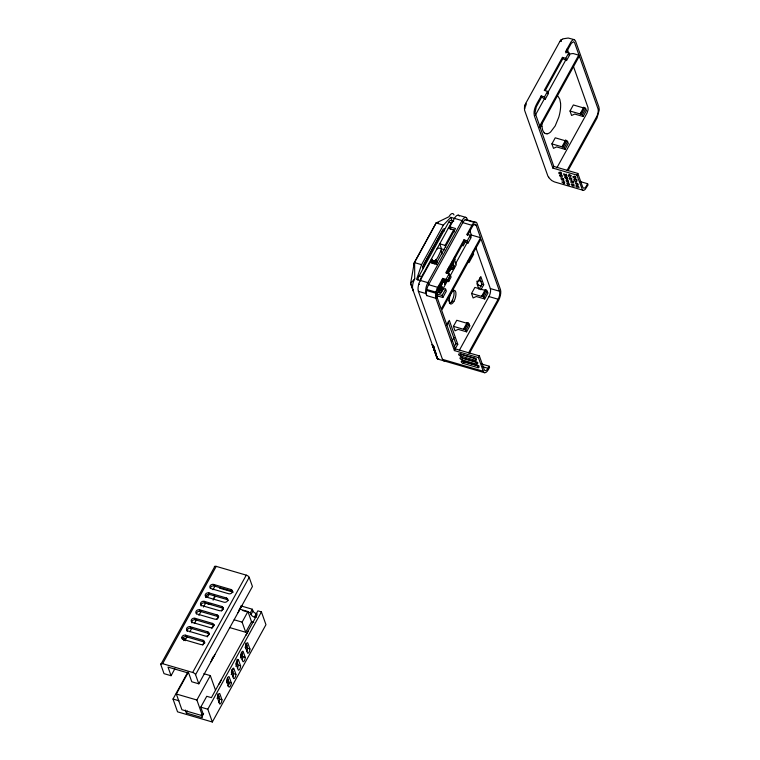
<?xml version="1.0" encoding="UTF-8"?>
<svg xmlns="http://www.w3.org/2000/svg" width="760" height="760" viewBox="0 0 760 760"><rect width="100%" height="100%" fill="white"/><g stroke="black" fill="none" stroke-linecap="round" stroke-linejoin="round"><path stroke-width="1.14" d="M525.758 104.652L525.768 103.341L559.958 41.287L561.364 39.539L562.637 39.358M445.664 281.647L445.749 280.763M548.891 177.184L547.95 176.254L524.581 110.247L524.505 107.027L525.768 103.341L525.872 104.794M439.669 289.455C439.536 292.809 442.538 289.512 442.187 287.802C442.842 282.71 436.838 290.32 441.455 290.026M449.54 275.557L449.245 274.408L449.445 275.291M446.234 281.922C444.913 281.342 446.405 280.659 445.18 282.188C446.101 284.743 444.609 281.618 444.78 282.91M441.911 281.361L441.294 282.492L441.902 284.126L442.538 282.967L441.997 281.428M442.073 281.666L441.455 282.796M442.538 282.986L441.921 282.824L441.256 283.936L441.864 284.116L442.453 282.729L441.845 283.879M432.649 262.856L431.566 258.666L451.202 222.984A4.494 1.805 -73.7 0 1 453.33 221.198M438.13 288.202C438.149 290.301 438.976 285.466 438.197 287.841M440.439 286.349L440.353 285.351C436.658 288.163 441.009 284.326 438.397 288.895C438.491 288.03 440.202 287.09 439.356 288.819C441.056 285.969 438.339 289.227 440.42 285.551L440.439 286.349L439.489 286.178M440.202 285.541L440.99 285.779C441.674 283.736 441.104 286.339 439.888 286.111M451.402 263.445L452.533 263.748L452.589 264.983L452.333 264.204L454.793 259.331L454.347 257.925M481.488 363.964L489.136 366.197L489.573 367.422L488.404 369.531A8.151 3.268 -73.7 0 1 483.284 371.279L478.439 357.599L454.404 350.578L435.888 298.281L426.712 295.602A8.094 3.24 -73.7 0 1 426.597 290.51L426.797 289.493A8.094 3.24 -73.7 0 1 428.592 284.687L462.783 222.632A8.094 3.24 -73.7 0 1 465.243 219.716L465.728 219.488A8.094 3.24 -73.7 0 1 467.362 219.887M435.888 298.281A8.094 3.24 -73.7 0 1 435.765 293.189L435.974 292.173A8.094 3.24 -73.7 0 1 437.76 287.365L442.7 278.407L446.015 279.376L446.813 281.618L443.127 279.632L442.7 278.407M438.416 222.832L436.126 222.975L414.627 262.371L413.962 265.544L414.314 262.551L436.126 222.975L448.913 216.761A8.094 3.24 -73.7 0 1 453.492 214.016L453.967 214.947M422.788 268.118L423.453 264.955L443.08 229.33L444.59 228.551M442.491 281.808L443.716 282.14L444.315 281.058L441.921 280.183L443.251 280.82L443.821 279.699M449.673 270.512C449.74 272.707 447.801 271.681 449.264 269.144M450.452 267.083C449.426 270.617 450.519 265.544 450.841 268.432L450.433 269.772L449.873 268.128L450.452 267.083L449.255 266.694M446.158 281.894L446.804 280.924M467.172 218.823A8.094 3.24 -73.7 0 0 462.061 220.6L450.784 217.312L443.374 225.093L421.572 264.67L416.594 279.357L427.87 282.653L428.592 284.687L437.76 287.365M445.588 281.618L445.712 282.045M446.452 281.533L446.053 281.817L446.443 280.801M442.956 280.459C441.18 282.255 444.799 281.827 444.134 280.801C443.992 278.046 442.349 281.019 443.688 282.15M183.663 640.642L184.766 638.609L181.602 637.688M209.18 594.311L208.078 596.343L205.96 595.726M213.094 600.153L214.757 597.122L214.054 595.146M211.565 659.822L213.427 656.431M239.058 609.919L240.92 606.528M210.966 661.741L214.871 654.635M237.994 612.693L241.898 605.587M431.566 259.806C436.306 264.518 439.299 253.108 440.952 250.857A2.508 2.004 -19.5 0 0 439.85 248.244A2.508 2.004 -19.5 0 0 436.563 249.546M468.521 352.972L498.132 299.24A5.938 2.375 -73.7 0 0 499.51 291.232L480.985 238.934L441.674 310.298L455.335 348.887L479.37 355.908L484.215 369.588A5.994 2.403 -73.7 0 0 487.986 368.305L489.136 366.197M160.787 664.515L214.405 567.207A2.698 1.197 28.9 0 1 216.239 566.371L246.278 575.149A2.698 1.197 28.9 0 1 249.194 577.372L252.434 586.511L198.816 683.819L191.776 681.767L188.718 673.132L168.007 667.081L171.066 675.707L164.027 673.654L160.787 664.515A2.698 1.197 28.9 0 1 162.621 663.689L216.239 566.371M185.269 640.053L186.969 636.966M189.81 631.807L192.09 627.684M194.361 623.561L196.631 619.438M198.901 615.315L201.181 611.192M203.452 607.069L205.722 602.946M171.066 675.707L174.866 668.8M254.41 617.12L257.858 610.85L261.421 611.895L265.952 624.692L212.334 722L177.545 711.835L173.014 699.038L187.843 672.125M202.673 645.202L204.383 642.105M207.233 636.928L208.952 633.821M211.802 628.644L214.082 624.501M216.932 619.324L218.642 616.217M221.493 611.04L223.212 607.933M203.594 713.697L202.464 715.749L181.906 709.736L176.329 694.003L188.1 672.647M162.621 663.689L192.669 672.467L246.278 575.149M198.816 683.819L195.576 674.681L249.194 577.372M422.55 267.092L440.857 233.861A7.429 2.973 -73.7 0 1 444.381 230.916M417.905 280.165A4.494 1.805 -73.7 0 1 419.14 275.842L448.666 222.243A4.494 1.805 -73.7 0 1 451.212 220.723M420.441 280.896A4.494 1.805 -73.7 0 1 421.667 276.573L431.566 258.666L433.371 263.729M450.537 228.95L449.787 226.841L454.452 218.376A8.094 3.24 -73.7 0 1 459.325 216.059M201.324 714.723L202.388 717.725L186.418 713.061L187.501 711.084M445.816 247.418L445.094 245.385L453.644 229.871L448.267 228.304M202.464 715.749L196.887 700.007L210.33 675.611L203.841 673.711M229.891 627.646L245.708 632.263L242.107 622.117L247.94 611.534L240.027 609.225M256.49 616.939A3.144 1.396 28.9 0 1 253.669 616.854A3.144 1.396 28.9 0 1 251.009 614.536L250.382 612.76L252.329 609.235L240.863 605.881M251.009 614.536L252.956 611.011L252.329 609.235M203.338 714.409L200.763 707.151L206.748 696.293L211.413 697.651L257.108 614.726L255.92 614.375L256.548 616.16M245.708 632.263L251.531 621.689L247.94 611.534M541.177 95.94L541.605 97.156L545.29 99.142L544.492 96.909L541.177 95.94C538.156 101.935 532.627 108.528 534.365 115.814L552.881 168.102L576.916 175.132L582.445 189.943M562.428 57.37L562.856 58.587L566.542 60.572L565.744 58.339L562.428 57.37L544.245 90.373L547.561 91.343L548.359 93.575L545.29 99.142M541.605 97.156L536.246 106.979L535.04 112.698L553.812 166.421L552.881 168.102M545.243 90.554L562.856 58.587M565.924 53.02L571.32 43.301L573.677 41.714L574.607 42.759L597.987 108.756A5.928 2.375 -73.7 0 1 596.609 116.764L566.998 170.506M218.956 684.285L221.293 680.058M245.983 635.246L248.311 631.009M463.952 239.837L464.379 241.062L468.065 243.048L467.267 240.815L463.952 239.837L445.769 272.84L449.084 273.809L449.882 276.041L446.813 281.618M443.127 279.632L438.197 288.581A5.938 2.375 -73.7 0 0 436.82 296.59L441.237 309.082L480.558 237.718L476.13 225.226A5.938 2.375 -73.7 0 0 472.387 226.537L467.447 235.486L467.02 234.27L471.95 225.311A8.094 3.24 -73.7 0 1 474.411 222.395L474.895 222.167A8.094 3.24 -73.7 0 1 477.071 223.535L500.441 289.541A8.094 3.24 -73.7 0 1 498.56 300.456L469.519 353.162M446.766 273.03L464.379 241.062M453.549 261.915C454.271 264.404 449.901 264.385 451.601 264.147M448.799 270.57L449.293 269.183M544.492 96.909L547.561 91.343M565.744 58.339L568.812 52.772L565.497 51.803L570.997 41.904A8.16 3.268 -73.7 0 1 574.436 39.672L575.548 41.068L598.918 107.065L599.269 109.829L597.037 117.99L567.995 170.686M448.818 270.55L449.084 269.125L450.404 269.791M212.334 722L207.803 709.203L261.421 611.895M440.676 286.339L440.99 285.779M453.577 261.953L453.844 262.703C445.949 276.013 460.17 264.964 451.392 264.632M465.642 241.291L463.058 245.993L462.337 243.96M535.211 115.472L544.568 98.486M547.38 93.385L566.2 59.223M569.183 53.618L569.649 54.929L568.812 52.772M437.066 293.997L438.235 291.878L441.075 292.714L443.726 288.572L445.626 289.123L446.338 291.156L442.842 297.502L437.788 296.02L437.066 293.997L442.13 295.469L442.842 297.502M569.297 54.91L567.207 48.839M566.542 60.572L569.649 54.929L568.499 54.682M446.015 279.376L449.084 273.809M467.267 240.815L470.335 235.239L467.02 234.27M444.885 284.373L444.514 283.005L444.999 284.164M444.704 282.891L445.417 281.533M449.483 275.395L449.331 274.426M436.639 298.101L437.788 296.02M455.449 263.957L467.4 242.269M470.25 237.101L471.39 235.039L469.889 230.812M446.889 280.772L446.32 279.927M217.084 698.535L218.804 695.409M226.774 680.922A2.926 1.168 -73.7 0 1 227.582 677.797A2.926 1.168 -73.7 0 1 229.111 676.694L231.268 682.784A2.926 1.168 -73.7 0 1 230.46 685.919A2.926 1.168 -73.7 0 1 228.931 687.021L226.774 680.922L227.971 678.775M231.439 672.467A2.926 1.168 -73.7 0 1 232.246 669.332A2.926 1.168 -73.7 0 1 233.766 668.23L235.923 674.329A2.926 1.168 -73.7 0 1 235.125 677.454A2.926 1.168 -73.7 0 1 233.595 678.556L231.439 672.467L233.13 669.417M235.989 664.221L237.709 661.105M240.578 655.908L242.288 652.783M245.157 647.586L246.876 644.47M468.065 243.048L471.133 237.471L470.335 235.239M440.562 293.322L447.298 281.067M450.11 275.966L456.294 264.736L454.024 258.305M448.409 274.854L450.519 275.471L448.02 279.974L448.59 281.608L445.103 280.478L444.742 279.462M218.025 698.506L219.165 696.426M226.613 682.917L228.332 679.792M231.192 674.595L232.911 671.479M235.78 666.283L237.5 663.157M240.359 657.961L242.649 653.799M245.518 648.603L247.237 645.487M448.59 281.608L451.088 277.096L450.519 275.471M442.13 295.469L445.626 289.123M228.266 685.586L229.377 683.563M578.721 55.157L539.4 126.521L539.837 127.746L579.158 56.383L578.721 55.157L573.154 53.532L569.05 54.036M469.452 258.713L470.487 256.832M451.535 302.442L452.647 300.428M446.595 325.318L449.312 320.378L457.767 344.242L455.041 349.182M551.903 143.877L562.505 146.975L562.248 146.262L565.592 140.201L566.694 140.524L568.385 143.298L565.05 149.359L556.662 146.908L553.489 148.343L551.903 143.877L555.246 137.816L565.839 140.913L564.727 142.927M570.01 111.017L573.353 104.956L583.946 108.053L583.689 107.34L584.801 107.663L586.492 110.438L583.148 116.498L574.769 114.047L571.596 115.482L570.01 111.017L580.602 114.114L581.714 112.09M453.425 326.344L456.769 320.283L467.362 323.38L467.115 322.667L468.217 322.99L469.917 325.764L466.573 331.825L458.185 329.374L455.012 330.819L453.425 326.344L464.027 329.441L463.771 328.728L467.115 322.667M471.533 293.493L474.876 287.423L485.469 290.519L485.222 289.807L486.324 290.13L488.015 292.904L484.68 298.965L476.292 296.514L473.119 297.958L471.533 293.493L482.125 296.58L481.878 295.877L485.222 289.807M479.037 289.237L481.811 284.202L479.626 278.046M451.849 341.449L454.024 337.488M480.938 289.798L483.712 284.762L480.805 276.545L476.919 283.594L478.733 288.733M580.602 114.114L580.355 113.401L583.689 107.34M562.505 146.975L563.616 144.951M565.05 149.359L563.35 146.585L566.694 140.524M583.148 116.498L581.457 113.724L584.801 107.663M454.233 346.655L455.867 343.691L448.181 321.993M465.139 327.417L466.811 324.387M482.685 295.573L483.797 293.55M564.404 147.525L567.739 141.464M582.502 114.674L585.846 108.604M466.573 331.825L464.873 329.051L468.217 322.99M484.68 298.965L482.98 296.201L486.324 290.13M454.404 350.578L455.335 348.887M465.927 330.001L469.262 323.931M484.025 297.141L487.369 291.08M556.861 167.836L587.062 113.031L588.126 109.677L588.003 107.549L573.344 66.158M459.353 350.293L488.956 296.552A5.938 2.375 -73.7 0 0 490.333 288.553L475.76 247.38M460.588 356.022L461.519 354.331L476.073 358.587L475.142 360.278L460.588 356.022A1.795 0.798 28.9 0 1 458.641 354.549A1.795 0.798 28.9 0 1 459.866 353.998L474.42 358.245A1.795 0.798 28.9 0 1 476.216 359.442L476.397 359.974A1.795 0.798 28.9 0 1 475.142 360.278M461.928 359.812L476.482 364.069A1.795 0.798 28.9 0 0 477.745 363.764L477.555 363.242A1.795 0.798 28.9 0 0 475.76 362.035L461.206 357.789A1.795 0.798 28.9 0 0 459.99 358.34A1.795 0.798 28.9 0 0 461.928 359.812L462.859 358.122A1.795 0.798 28.9 0 1 461.633 357.504M565.611 175.845L566.361 175.664L566.019 174.695L563.587 173.812L564.072 175.17L565.611 175.845L566.542 174.163M463.191 363.375L477.736 367.622A1.795 0.798 28.9 0 0 478.999 367.317L478.819 366.795A1.795 0.798 28.9 0 0 477.023 365.588L462.469 361.342A1.795 0.798 28.9 0 0 461.244 361.893A1.795 0.798 28.9 0 0 463.191 363.375L464.123 361.684L478.667 365.93A1.795 0.798 28.9 0 0 479.066 366.016M576.916 175.132L577.847 173.441L553.812 166.421M478.439 357.599L479.37 355.908M476.482 364.069L477.413 362.377A1.795 0.798 28.9 0 0 477.812 362.463M477.736 367.622L478.667 365.93M579.966 181.498L587.613 183.73L586.454 185.839A5.928 2.375 -73.7 0 1 584.525 188.052L583.642 188.204L582.702 187.15L577.847 173.441M212.999 589.712L215.251 585.646M451.335 264.594L452.817 264.556L451.63 264.214M524.352 108.841L524.998 108.091M414.627 262.371L414.722 278.815L410.609 283.356L413.383 291.251M449.853 268.147L448.637 267.815M441.132 283.67L441.845 284.069M213.987 597.464L214.757 597.122M210.891 604.19L207.955 603.915M451.659 262.874L452.779 262.988L452.276 261.687M547.133 133.827L547.979 133.618A19.646 7.875 -73.7 0 0 550.686 131.907L555.189 125.922L558.752 117.278A19.646 7.875 -73.7 0 0 560.072 111.672L560.348 109.839A19.75 7.913 -73.7 0 0 560.557 103.132M562.751 38.874L568.223 38.038L574.427 39.681M439.109 359.138L437.827 359.024L436.933 357.76L410.609 283.356L414.314 262.551L421.572 264.67M564.1 183.607L564.746 182.732A1.672 0.75 28.9 0 0 563.445 181.735L561.858 182.001L564.1 183.607L563.531 183.445M448.087 268.802L450.319 269.392L449.084 269.125M448.751 270.579L447.555 270.18L448.01 271.225L449.084 271.538L448.048 271.558L449.217 271.899L448.713 270.247M443.536 281.789L442.367 281.495M442.491 282.995L441.902 282.777M451.753 262.846L452.779 262.988M577.267 179.977L576.327 179.75M559.958 41.287L560.851 41.496M571.283 175.541L570.114 175.114M453.834 259.055L454.793 259.331M525.683 106.087L524.998 105.098L525.531 105.251M451.155 268.66L452.912 269.078M449.91 268.46L448.742 268.118L449.863 270.826M452.779 269.22L451.022 268.669M450.908 268.897L452.656 269.334M450.651 269.03L452.533 269.43M477.47 284.886L481.593 286.083M445.797 281.209L445.835 281.713M445.18 282.188L445.426 283.394M440.125 285.342L441.389 285.637M440.458 287.565L442.139 288.059M440.43 287.698L442.12 288.192M440.401 287.831L442.063 288.448M440.344 288.087L442.026 288.581M440.306 288.22L441.997 288.705M440.268 288.344L441.959 288.838M440.23 288.477L441.911 288.962M440.135 288.724L441.873 289.094M440.087 288.848L441.778 289.341M440.04 288.971L441.731 289.465M439.992 289.085L441.674 289.579M439.878 289.313L441.626 289.693M437.219 288.705L438.178 288.876M439.822 289.427L441.512 289.911M439.651 289.731L441.398 290.12M439.584 289.826L441.275 290.31M439.46 289.997L441.208 290.405M439.337 290.149L441.085 290.567M439.27 290.216L440.962 290.7M547.247 93.252L548.359 93.575M580.355 113.401L581.457 113.724M562.248 146.262L563.35 146.585M582.882 190.218L554.392 181.897L551.693 180.519L548.539 177.431M458.289 215.166L465.899 217.388M465.728 219.488L474.895 222.167M465.243 219.716L474.411 222.395M474.097 224.637L476.13 225.226M471.95 225.311L462.783 222.632L462.061 220.6L427.87 282.653A8.094 3.24 -73.7 0 0 425.999 293.569L426.712 295.602M453.767 221.093L451.934 220.561L450.784 217.312M448.666 222.243L451.202 222.984M449.787 226.841L455.506 228.513L436.078 263.767L430.359 262.095L420.261 280.43A8.094 3.24 -73.7 0 0 418.38 291.346L442.472 359.375A8.094 3.24 -73.7 0 0 445.123 360.525M436.126 222.975L443.374 225.093M471.39 235.039L480.558 237.718M445.094 245.385L439.717 243.817L441.522 248.891L444.742 249.84M454.698 256.623L455.639 256.899M478.097 280.469L481.906 281.58M481.811 284.202L483.712 284.762M490.333 288.553L499.51 291.232M419.14 275.842L421.667 276.573M488.956 296.552L498.132 299.24M481.878 295.877L482.98 296.201M418.731 284.212L419.52 284.449M426.797 289.493L435.974 292.173M426.597 290.51L435.765 293.189M418.38 291.346L425.999 293.569M463.771 328.728L464.873 329.051M455.867 343.691L457.767 344.242M463.98 358.454L477.413 362.377M482.448 366.681L487.986 368.305M442.462 359.347L483.284 371.279M438.216 359.195L484.566 372.723M213.626 584.44L231.021 589.522A2.698 2.156 -19.5 0 1 232.227 592.334A2.698 2.156 -19.5 0 1 228.693 593.75L211.299 588.667A2.698 2.156 -19.5 0 1 210.093 585.865A2.698 2.156 -19.5 0 1 213.626 584.44L214.168 585.96L231.562 591.042A2.698 2.156 -19.5 0 1 232.892 592.154M219.459 588.107L233.016 592.068M208.962 592.904L226.357 597.987A2.698 2.156 -19.5 0 1 227.563 600.789A2.698 2.156 -19.5 0 1 224.029 602.214L206.634 597.132A2.698 2.156 -19.5 0 1 205.428 594.32A2.698 2.156 -19.5 0 1 208.962 592.904L209.504 594.424L226.898 599.507A2.698 2.156 -19.5 0 1 228.237 600.619M242.611 610.489L250.382 612.76M204.307 601.359L221.692 606.452A2.698 2.156 -19.5 0 1 222.898 609.254A2.698 2.156 -19.5 0 1 219.364 610.679L201.97 605.596A2.698 2.156 -19.5 0 1 200.763 602.784A2.698 2.156 -19.5 0 1 204.307 601.359L204.839 602.889L222.233 607.971A2.698 2.156 -19.5 0 1 223.573 609.083M251.531 621.689L253.802 622.355M234.203 619.799L242.107 622.117M199.642 609.824L217.037 614.906A2.698 2.156 -19.5 0 1 218.243 617.718A2.698 2.156 -19.5 0 1 214.7 619.144L197.305 614.061A2.698 2.156 -19.5 0 1 196.099 611.249A2.698 2.156 -19.5 0 1 199.642 609.824L200.184 611.353L217.578 616.436A2.698 2.156 -19.5 0 1 218.605 617.063M194.978 618.288L212.373 623.371A2.698 2.156 -19.5 0 1 213.579 626.183A2.698 2.156 -19.5 0 1 210.045 627.598L192.65 622.516A2.698 2.156 -19.5 0 1 191.444 619.713A2.698 2.156 -19.5 0 1 194.978 618.288L195.519 619.808L212.914 624.891A2.698 2.156 -19.5 0 1 213.94 625.528M190.314 626.753L207.708 631.836A2.698 2.156 -19.5 0 1 208.914 634.638A2.698 2.156 -19.5 0 1 205.38 636.063L187.986 630.981A2.698 2.156 -19.5 0 1 186.78 628.168A2.698 2.156 -19.5 0 1 190.314 626.753L190.855 628.273L208.25 633.356A2.698 2.156 -19.5 0 1 209.275 633.982M245.746 643.169L247.541 648.242L249.916 648.936A2.926 1.168 -73.7 0 1 249.109 652.07A2.926 1.168 -73.7 0 1 247.579 653.172L245.423 647.073A2.926 1.168 -73.7 0 1 246.23 643.948A2.926 1.168 -73.7 0 1 247.76 642.846L249.916 648.936M185.649 635.208L203.043 640.3A2.698 2.156 -19.5 0 1 204.25 643.102A2.698 2.156 -19.5 0 1 200.716 644.528L183.321 639.445A2.698 2.156 -19.5 0 1 182.115 636.633A2.698 2.156 -19.5 0 1 185.649 635.208L186.19 636.737L203.585 641.82A2.698 2.156 -19.5 0 1 204.924 642.931M241.442 652.65L242.877 656.707L245.252 657.4A2.926 1.168 -73.7 0 1 244.444 660.535A2.926 1.168 -73.7 0 1 242.924 661.628L240.758 655.538A2.926 1.168 -73.7 0 1 241.566 652.413A2.926 1.168 -73.7 0 1 243.095 651.311L245.252 657.4M236.854 659.309L238.431 659.775L240.587 665.864A2.926 1.168 -73.7 0 1 239.78 668.99A2.926 1.168 -73.7 0 1 238.26 670.092L236.103 664.003A2.926 1.168 -73.7 0 1 236.901 660.867A2.926 1.168 -73.7 0 1 238.431 659.775M236.778 661.105L238.212 665.171L240.587 665.864M232.113 669.569L233.557 673.635L235.923 674.329M227.458 678.034L228.893 682.091L231.268 682.784M217.768 693.937L219.564 699.019L221.939 699.713A2.926 1.168 -73.7 0 1 221.131 702.838A2.926 1.168 -73.7 0 1 219.611 703.94L217.455 697.851A2.926 1.168 -73.7 0 1 218.253 694.716A2.926 1.168 -73.7 0 1 219.782 693.614L221.939 699.713M176.329 694.003L196.887 700.007M173.014 699.038L179.046 700.806M200.763 707.151L207.803 709.203M567.236 177.127L566.267 176.652M563.578 178.79L562.6 178.315M453.872 258.856L454.812 259.236M561.422 172.691L560.101 171.969M573.344 184.252L573.942 184.528M561.517 175.266L562.096 175.589M567.34 179.702L567.919 180.025M524.505 107.027L525.036 107.331M524.998 105.098L525.797 105.573M568.242 182.628L568.803 182.97M563.492 181.241L564.062 181.583M453.33 262.361L453.615 263.131M577.419 185.126L577.904 185.516M575.253 179.037L575.747 179.427M569.202 174.325L569.744 174.866M436.933 357.76L432.364 344.774L433.855 346.503M544.198 132.839L542.678 130.264L541.899 126.35M437.18 358.302L432.364 344.774L433.779 346.626M437.475 358.729L432.364 344.774L433.703 346.731M437.827 359.024L432.364 344.774L433.533 346.674M436.544 355.072L432.364 344.774L434.568 348.707M435.955 353.039L432.364 344.774L434.425 348.812M432.364 344.774L435.252 350.93M561.308 41.002L560.88 39.976L560.947 41.05M587.613 183.73L588.05 184.946L585.124 189.449A8.103 3.249 -73.7 0 1 582.445 189.943M565.592 140.201L565.839 140.913M472.938 252.168L473.651 254.201L468.996 262.656L468.274 260.632M476.795 281.2L478.24 285.256M453.644 229.871L454.366 231.905M440.952 250.857L442.035 253.906M436.145 259.625L437.228 262.666M435.793 260.11L436.867 263.15M435.309 260.509L436.743 264.575M448.837 300.095L449.996 303.363M434.729 260.813L435.812 263.863M434.102 260.993L435.185 264.043M433.466 261.031L434.549 264.081M432.858 260.937L433.58 262.969M431.471 259.245L432.924 263.34M430.644 260.291L431.727 263.33M231.021 589.522L231.562 591.042M226.357 597.987L226.898 599.507M221.692 606.452L222.233 607.971M217.037 614.906L217.578 616.436M212.373 623.371L212.914 624.891M207.708 631.836L208.25 633.356M203.043 640.3L203.585 641.82M210.33 675.611L215.536 690.298M185.468 640.575L184.766 638.609L185.278 640.661M185.345 710.049L186.418 713.061M447.469 269.952L448.514 272.935M448.257 279.547L448.846 281.172M446.405 279.784L446.756 280.801M440.828 282.635L441.284 283.908M437.731 287.916L439.622 293.274M413.022 290.234L412.547 288.325A8.094 3.24 -73.7 0 1 414.722 278.815M560.557 103.141L559.778 99.227L558.267 96.653A19.75 7.913 -73.7 0 0 556.909 95.798M192.669 672.467A2.698 1.197 28.9 0 1 195.576 674.681M210.368 588.534A2.698 2.156 -19.5 0 1 214.168 585.96M205.836 597.55A2.698 2.156 -19.5 0 1 206.596 595.089A2.698 2.156 -19.5 0 1 209.504 594.424M201.172 606.005A2.698 2.156 -19.5 0 1 201.932 603.554A2.698 2.156 -19.5 0 1 204.839 602.889M196.375 613.918A2.698 2.156 -19.5 0 1 200.184 611.353M191.852 622.934A2.698 2.156 -19.5 0 1 192.603 620.473A2.698 2.156 -19.5 0 1 195.519 619.808M187.188 631.399A2.698 2.156 -19.5 0 1 187.948 628.938A2.698 2.156 -19.5 0 1 190.855 628.273M182.391 639.312A2.698 2.156 -19.5 0 1 186.19 636.737M219.564 699.019A2.926 1.168 -73.7 0 1 218.5 702.563M228.893 682.091A2.926 1.168 -73.7 0 1 228.085 685.225L227.829 685.644A2.926 1.168 -73.7 0 1 227.563 685.976M233.557 673.635A2.926 1.168 -73.7 0 1 232.75 676.761M238.212 665.171A2.926 1.168 -73.7 0 1 237.414 668.297M242.877 656.707A2.926 1.168 -73.7 0 1 242.07 659.841M247.541 648.242A2.926 1.168 -73.7 0 1 246.734 651.377M257.051 613.747A3.144 1.396 28.9 0 1 252.956 611.011M453.017 289.978A7.106 2.85 -73.7 0 1 453.53 297.046A7.106 2.85 -73.7 0 1 449.426 303.449M452.817 267.188A2.631 1.054 -73.7 0 1 452.637 267.662M451.943 268.755A2.631 1.054 -73.7 0 1 451.05 269.049M452.589 264.319A2.631 1.054 -73.7 0 1 453.587 266.171A2.631 1.054 -73.7 0 1 451.858 269.249A2.631 1.054 -73.7 0 1 451.316 266.599M451.867 265.202A2.631 1.054 -73.7 0 1 452.105 264.831M461.519 354.331A1.795 0.798 28.9 0 1 460.294 353.713M464.123 361.684A1.795 0.798 28.9 0 1 462.327 360.477M450.898 229.178A2.698 1.083 -73.7 0 1 450.613 227.81M423.928 266.608A7.429 2.973 -73.7 0 1 425.762 261.269M575.653 176.852A1.767 0.788 28.9 0 1 574.332 176.12M571.786 178.439A1.767 0.788 28.9 0 1 571.007 178.039M571.9 180.965A1.653 0.731 28.9 0 1 571.368 180.414M573.61 181.64A1.776 0.788 28.9 0 1 572.27 181.203M547.153 133.76A19.75 7.913 -73.7 0 1 544.226 132.772M541.928 126.293A19.75 7.913 -73.7 0 1 541.861 123.111M575.88 178.011L574.522 178.467L572.859 177.013A1.624 0.722 28.9 0 1 573.847 176.567L574.436 176.757A1.7 0.76 28.9 0 1 575.88 178.011M573.297 182.723C570.256 184.822 569.8 178.581 573.297 182.723M567.473 178.286L567.15 178.875L565.716 178.562L564.5 176.985A1.776 0.788 28.9 0 1 566.029 177.032L567.473 178.286M568.556 181.336C565.582 183.464 565.098 177.194 568.556 181.336M571.396 184.461L572.413 185.943L574.38 186.095L573.515 184.832L571.396 184.461M561.668 173.974C561.231 175.465 557.517 173.166 559.103 172.358L561.668 173.974M563.825 180.063L562.048 180.225L560.918 178.581L562.761 178.894L563.825 180.063M578.056 184.224L576.279 184.386L575.149 182.742L576.593 182.846L578.056 184.224M573.981 179.759C573.515 181.26 577.752 182.628 576.707 180.652A1.653 0.731 28.9 0 0 575.51 179.806L573.981 179.759M559.759 175.598C561.431 179.787 564.594 175.199 559.759 175.598M569.325 178.305L569.192 178.676C571.52 182.409 573.677 178.001 569.325 178.305M568.252 175.266L568.271 176.016C570.57 178.952 572.461 175.484 568.755 175.142L568.252 175.266M569.649 184.5L569.43 184.936A1.776 0.788 28.9 0 1 567.672 184.556L566.741 183.017L568.584 183.331L569.649 184.5M576.222 185.782L576.07 186.038A1.71 0.76 28.9 0 0 576.792 187.083L579.149 187.387L578.065 186.095L576.222 185.782M442.453 281.476L442.073 280.402L442.424 281.447M453.938 301.321A7.106 2.85 -73.7 0 0 454.594 290.377A7.106 2.85 -73.7 0 0 449.217 299.887A7.106 2.85 -73.7 0 0 453.938 301.321"/></g></svg>
